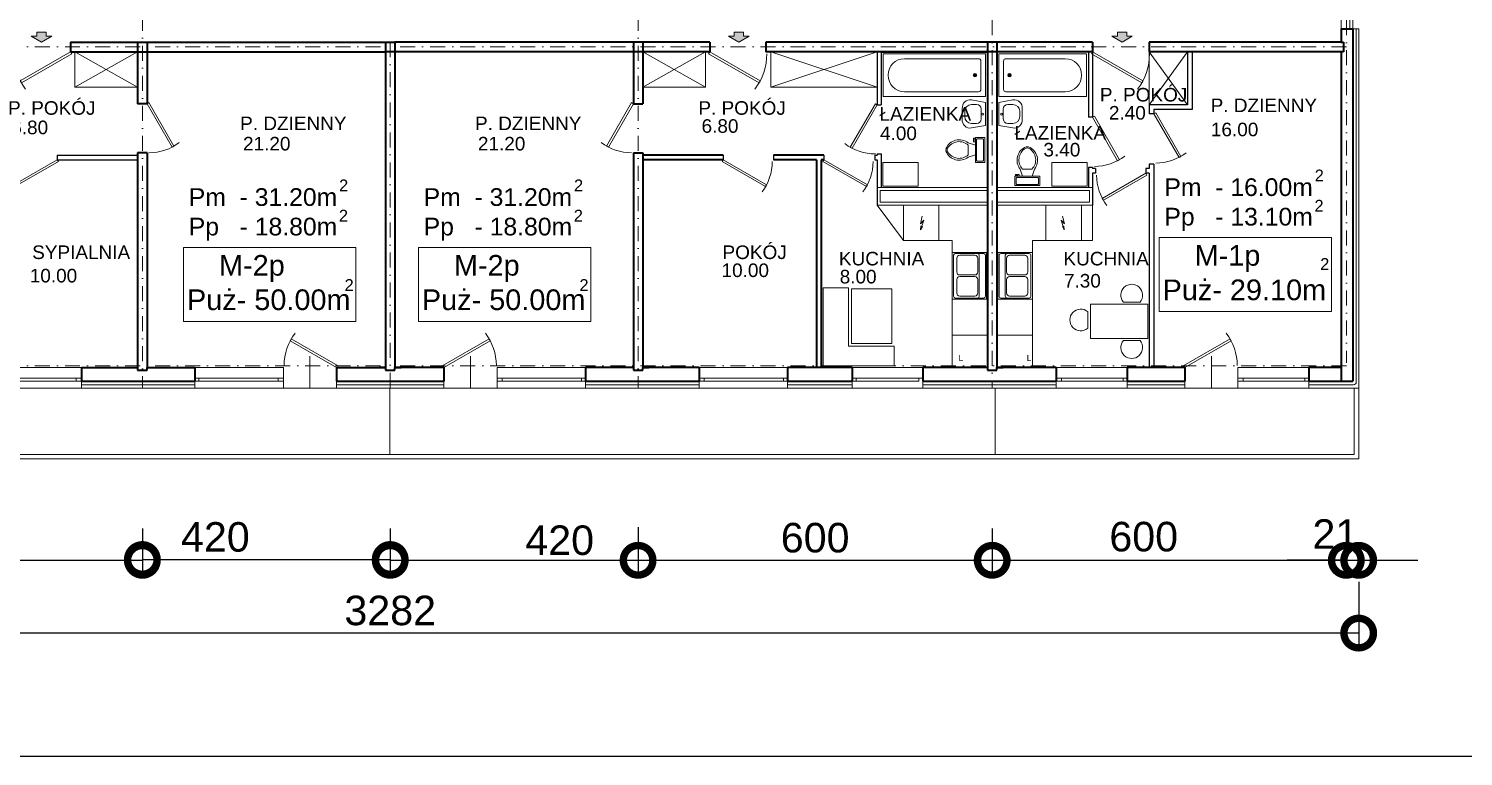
# Model space of a CAD drawing. Header units: millimetres. Extents: x 1319 to 32981, y -1505 to 15285.
# Drawn here: x 24569 to 27000, y 8233 to 9465 of the extents above; entities that cross this region are included whole.
import ezdxf

# ---------------------------------------------------------------- set-up
doc = ezdxf.new("R2010")
doc.units = ezdxf.units.MM
doc.header["$MEASUREMENT"] = 0
doc.header["$PDMODE"] = 2
doc.linetypes.add('DASHDOTX2', pattern=[50.8, 25.4, -12.7, 0, -12.7])
doc.layers.get('0').update_dxf_attribs({"lineweight": 5})
for name, color, linetype, lineweight in [('Ocieplenie', 6, 'Continuous', 5), ('Okna', 7, 'Continuous', 9), ('Okna c.', 7, 'Continuous', 5), ('OPIS', 7, 'Continuous', 9), ('Osie', 1, 'DASHDOTX2', 5), ('Piony', 1, 'Continuous', 18), ('Scianki', 34, 'Continuous', 25), ('Urządzenia', 160, 'Continuous', 5), ('Wymiary', 102, 'Continuous', 9), ('Wypełnienie', 7, 'Continuous', 5), ('Ściany k.', 7, 'Continuous', 35)]:
    doc.layers.add(name, color=color, linetype=linetype, lineweight=lineweight)
doc.layers.add('Ramka', color=7, linetype='Continuous', plot=False)
doc.styles.get("Standard").update_dxf_attribs({"font": 'ARIAL.TTF'})
doc.linetypes.add('BATTING', pattern='A,0.00254,-2.54,[134,ltypeshp.shx,S=2.54,R=0,X=-2.54,Y=0],-5.08,[134,ltypeshp.shx,S=2.54,R=180,X=2.54,Y=0],-2.54', length=10.16254)
doc.dimstyles.new('ISO-25', dxfattribs={"dimscale": 20, "dimtxt": 2.5, "dimasz": 5, "dimexe": 1.25, "dimexo": 0.625, "dimtad": 1, "dimtxsty": 'Standard', "dimblk": 'DOTSMALL', "dimcen": 2.5, "dimadec": 0, "dimazin": 0, "dimtfac": 1, "dimtmove": 0, "dimatfit": 3, "dimfxl": 0, "dimarcsym": 0})

# ---------------------------------------------------------------- blocks, each defined once
blk = doc.blocks.new('Door - Right Hung 36 in.')
blk.add_lwpolyline([(-0.75, -1.3), (0, 0), (-31.18, 18), (-31.93, 16.7)], close=True)
blk.add_arc((0, 0), 36, 142.68987, 180)
blk = doc.blocks.new('Toilet - top')
for p, q in [((-10, -8.5), (-8, -8.5)), ((-10, -9.5), (-10, -8.5)), ((-7, -9.5), (-10, -9.5)), ((-8, -8.5), (-8, -8)), ((-7, -8), (-7, -9.5)), ((-4, -8), (-6, -14)), ((4, -8), (6, -14)), ((9.5, -6), (9.5, -2)), ((4, -14), (-4, -14))]:
    blk.add_line(p, q)
blk.add_lwpolyline([(10.5, -8), (10.5, 0), (-10.5, 0), (-10.5, -8)], close=True)
for points in [[(-9.5, -2), (-9.5, -6)], [(8.5, -1), (-8.5, -1)], [(-8.5, -7), (8.5, -7)]]:
    blk.add_lwpolyline(points)
for centre, radius, start, end in [((-8.6, -1.9), 0.884, 81.8699, 188.1301), ((-8.6, -6.1), 0.884, 171.8699, 278.1301), ((8.6, -1.9), 0.884, 351.8699, 98.1301), ((8.6, -6.1), 0.884, 261.8699, 8.1301), ((3.5, -21.6), 12.2, 141.4691, 247.9714), ((4.2, -21.8), 11.3, 136.3677, 238.9468), ((-3.5, -21.6), 12.2, 292.0284, 38.5307), ((-4.2, -21.8), 11.3, 301.053, 43.6321), ((0, -27.9), 4, 245.7318, 294.2682), ((0, -29), 4, 254.8605, 285.1395)]:
    blk.add_arc(centre, radius, start, end)
blk = doc.blocks.new('_DotSmall')
at = {"color": 0, "const_width": 0.5}
blk.add_lwpolyline([(-0.0625, 0, 1), (0.0625, 0, 1)], format="xyb", close=True, dxfattribs=at)
blk = doc.blocks.new('*D71')
at = {"layer": 'Defpoints', "color": 0}
for p in [(23541, 8544.2), (26823, 8540.8), (23541, 8441.3)]:
    blk.add_point(p, dxfattribs=at)
at = {"layer": 'Wymiary', "color": 0, "lineweight": -2}
for p, q in [((23541, 8531.7), (23541, 8416.3)), ((26823, 8528.3), (26823, 8416.3)), ((26823, 8441.3), (23541, 8441.3))]:
    blk.add_line(p, q, dxfattribs=at)
at = {"layer": 'Wymiary', "color": 0, "lineweight": -2, "xscale": 100, "yscale": 100, "zscale": 100, "rotation": 180}
blk.add_blockref('_DotSmall', (23541, 8441.3), dxfattribs=at)
at = {"layer": 'Wymiary', "color": 0, "lineweight": -2, "xscale": 100, "yscale": 100, "zscale": 100}
blk.add_blockref('_DotSmall', (26823, 8441.3), dxfattribs=at)
at = {"layer": 'Wymiary', "color": 0, "insert": (25182, 8479.3), "char_height": 50, "attachment_point": 5}
blk.add_mtext('3282', dxfattribs=at)
blk = doc.blocks.new('*D72')
at = {"layer": 'Defpoints', "color": 0}
for p in [(24762, 8631.2), (25182, 8631.2), (25182, 8565.9)]:
    blk.add_point(p, dxfattribs=at)
at = {"layer": 'Wymiary', "color": 0, "lineweight": -2}
for p, q in [((24762, 8618.7), (24762, 8540.9)), ((25182, 8618.7), (25182, 8540.9)), ((24762, 8565.9), (25182, 8565.9))]:
    blk.add_line(p, q, dxfattribs=at)
at = {"layer": 'Wymiary', "color": 0, "lineweight": -2, "xscale": 100, "yscale": 100, "zscale": 100, "rotation": 180}
blk.add_blockref('_DotSmall', (24762, 8565.9), dxfattribs=at)
at = {"layer": 'Wymiary', "color": 0, "lineweight": -2, "xscale": 100, "yscale": 100, "zscale": 100}
blk.add_blockref('_DotSmall', (25182, 8565.9), dxfattribs=at)
at = {"layer": 'Wymiary', "color": 0, "insert": (24885.7, 8603.9), "char_height": 50, "attachment_point": 5}
blk.add_mtext('420', dxfattribs=at)
blk = doc.blocks.new('*D73')
at = {"layer": 'Defpoints', "color": 0}
for p in [(24162, 8652.7), (24762, 8631.2), (24762, 8564.6)]:
    blk.add_point(p, dxfattribs=at)
at = {"layer": 'Wymiary', "color": 0, "lineweight": -2}
for p, q in [((24162, 8640.2), (24162, 8539.6)), ((24762, 8618.7), (24762, 8539.6)), ((24162, 8564.6), (24762, 8564.6))]:
    blk.add_line(p, q, dxfattribs=at)
at = {"layer": 'Wymiary', "color": 0, "lineweight": -2, "xscale": 100, "yscale": 100, "zscale": 100, "rotation": 180}
blk.add_blockref('_DotSmall', (24162, 8564.6), dxfattribs=at)
at = {"layer": 'Wymiary', "color": 0, "lineweight": -2, "xscale": 100, "yscale": 100, "zscale": 100}
blk.add_blockref('_DotSmall', (24762, 8564.6), dxfattribs=at)
at = {"layer": 'Wymiary', "color": 0, "insert": (24462, 8602.6), "char_height": 50, "attachment_point": 5}
blk.add_mtext('600', dxfattribs=at)
blk = doc.blocks.new('*D74')
at = {"layer": 'Defpoints', "color": 0}
for p in [(26202, 8631.2), (26802, 8598.1), (26802, 8564.6)]:
    blk.add_point(p, dxfattribs=at)
at = {"layer": 'Wymiary', "color": 0, "lineweight": -2}
for p, q in [((26202, 8618.7), (26202, 8539.6)), ((26802, 8585.6), (26802, 8539.6)), ((26202, 8564.6), (26802, 8564.6))]:
    blk.add_line(p, q, dxfattribs=at)
at = {"layer": 'Wymiary', "color": 0, "lineweight": -2, "xscale": 100, "yscale": 100, "zscale": 100, "rotation": 180}
blk.add_blockref('_DotSmall', (26202, 8564.6), dxfattribs=at)
at = {"layer": 'Wymiary', "color": 0, "lineweight": -2, "xscale": 100, "yscale": 100, "zscale": 100}
blk.add_blockref('_DotSmall', (26802, 8564.6), dxfattribs=at)
at = {"layer": 'Wymiary', "color": 0, "insert": (26458.7, 8604.4), "char_height": 50, "attachment_point": 5}
blk.add_mtext('600', dxfattribs=at)
blk = doc.blocks.new('*D75')
at = {"layer": 'Defpoints', "color": 0}
for p in [(26802, 8591.8), (26823, 8596.4), (26823, 8564.6)]:
    blk.add_point(p, dxfattribs=at)
at = {"layer": 'Wymiary', "color": 0, "lineweight": -2}
for p, q in [((26823, 8583.9), (26823, 8539.6)), ((26802, 8564.6), (26702, 8564.6)), ((26802, 8579.3), (26802, 8539.6)), ((26802, 8564.6), (26823, 8564.6)), ((26823, 8564.6), (26923, 8564.6))]:
    blk.add_line(p, q, dxfattribs=at)
at = {"layer": 'Wymiary', "color": 0, "lineweight": -2, "xscale": 100, "yscale": 100, "zscale": 100}
blk.add_blockref('_DotSmall', (26802, 8564.6), dxfattribs=at)
at = {"layer": 'Wymiary', "color": 0, "lineweight": -2, "xscale": 100, "yscale": 100, "zscale": 100, "rotation": 180}
blk.add_blockref('_DotSmall', (26823, 8564.6), dxfattribs=at)
at = {"layer": 'Wymiary', "color": 0, "insert": (26783.5, 8609.1), "char_height": 50, "attachment_point": 5}
blk.add_mtext('21', dxfattribs=at)
blk = doc.blocks.new('*D76')
at = {"layer": 'Defpoints', "color": 0}
for p in [(25602, 8633), (26202, 8631.2), (26202, 8564.6)]:
    blk.add_point(p, dxfattribs=at)
at = {"layer": 'Wymiary', "color": 0, "lineweight": -2}
for p, q in [((25602, 8620.5), (25602, 8539.6)), ((26202, 8618.7), (26202, 8539.6)), ((25602, 8564.6), (26202, 8564.6))]:
    blk.add_line(p, q, dxfattribs=at)
at = {"layer": 'Wymiary', "color": 0, "lineweight": -2, "xscale": 100, "yscale": 100, "zscale": 100, "rotation": 180}
blk.add_blockref('_DotSmall', (25602, 8564.6), dxfattribs=at)
at = {"layer": 'Wymiary', "color": 0, "lineweight": -2, "xscale": 100, "yscale": 100, "zscale": 100}
blk.add_blockref('_DotSmall', (26202, 8564.6), dxfattribs=at)
at = {"layer": 'Wymiary', "color": 0, "insert": (25902, 8602.6), "char_height": 50, "attachment_point": 5}
blk.add_mtext('600', dxfattribs=at)
blk = doc.blocks.new('*D77')
at = {"layer": 'Defpoints', "color": 0}
for p in [(25182, 8631.2), (25602, 8633), (25602, 8564.6)]:
    blk.add_point(p, dxfattribs=at)
at = {"layer": 'Wymiary', "color": 0, "lineweight": -2}
for p, q in [((25182, 8618.7), (25182, 8539.6)), ((25602, 8620.5), (25602, 8539.6)), ((25182, 8564.6), (25602, 8564.6))]:
    blk.add_line(p, q, dxfattribs=at)
at = {"layer": 'Wymiary', "color": 0, "lineweight": -2, "xscale": 100, "yscale": 100, "zscale": 100, "rotation": 180}
blk.add_blockref('_DotSmall', (25182, 8564.6), dxfattribs=at)
at = {"layer": 'Wymiary', "color": 0, "lineweight": -2, "xscale": 100, "yscale": 100, "zscale": 100}
blk.add_blockref('_DotSmall', (25602, 8564.6), dxfattribs=at)
at = {"layer": 'Wymiary', "color": 0, "insert": (25469.1, 8598.3), "char_height": 50, "attachment_point": 5}
blk.add_mtext('420', dxfattribs=at)

msp = doc.modelspace()

# ---------------------------------------------------------------- hatches: boundary and pattern name
at = {"layer": 'Urządzenia'}
h = msp.add_hatch(color=256, dxfattribs=at)
h.paths.add_polyline_path([(24543.527, 9601.904), (24526.224, 9592.024), (24535.575, 9592.024), (24535.575, 9585.158), (24547.965, 9585.158), (24551.479, 9585.158), (24551.479, 9592.024), (24560.829, 9592.024)])
h.paths.add_polyline_path([(24608.451, 9452.556), (24599.101, 9452.556), (24599.101, 9459.423), (24586.711, 9459.423), (24583.197, 9459.423), (24583.197, 9452.556), (24573.846, 9452.556), (24591.149, 9442.677)])
for points in [[(25789.954, 9452.556), (25780.604, 9452.556), (25780.604, 9459.423), (25768.214, 9459.423), (25764.699, 9459.423), (25764.699, 9452.556), (25755.349, 9452.556), (25772.652, 9442.677)], [(26439.346, 9452.556), (26429.996, 9452.556), (26429.996, 9459.423), (26417.606, 9459.423), (26414.092, 9459.423), (26414.092, 9452.556), (26404.741, 9452.556), (26422.044, 9442.677)]]:
    msp.add_hatch(color=256, dxfattribs=at).paths.add_polyline_path(points)

# ---------------------------------------------------------------- linework, layer by layer
at = {"layer": 'Ocieplenie'}
for p, q in [((26813.05, 9465.249), (26823.05, 9465.249)), ((26823.05, 8856.245), (26823.05, 9465.249)), ((24658.818, 8868.245), (24658.818, 8856.245)), ((24658.818, 8856.245), (24851.054, 8856.245)), ((24851.054, 8868.245), (24851.054, 8856.245)), ((25091.054, 8868.245), (25091.054, 8856.245)), ((25091.054, 8856.245), (25273.046, 8856.245)), ((25273.046, 8868.245), (25273.046, 8856.245)), ((25513.046, 8868.245), (25513.046, 8856.245)), ((25705.281, 8856.245), (25513.046, 8856.245)), ((25705.281, 8868.245), (25705.281, 8856.245)), ((25855.281, 8868.245), (25855.281, 8856.245)), ((25964.529, 8856.245), (25855.281, 8856.245)), ((25964.529, 8868.245), (25964.529, 8856.245)), ((26084.529, 8868.245), (26084.529, 8856.245)), ((26310.636, 8856.245), (26084.529, 8856.245)), ((26310.636, 8868.245), (26310.636, 8856.245)), ((26430.636, 8868.245), (26430.636, 8856.245)), ((26528.414, 8856.245), (26430.636, 8856.245)), ((26528.414, 8868.245), (26528.414, 8856.245)), ((26738.414, 8868.245), (26738.414, 8856.245)), ((26823.05, 8856.245), (26738.414, 8856.245))]:
    msp.add_line(p, q, dxfattribs=at)
at = {"layer": 'Ocieplenie', "linetype": 'BATTING', "ltscale": 0.4}
msp.add_line((26818.924, 9465.249), (26818.924, 8866.881), dxfattribs=at)
at = {"layer": 'Ocieplenie', "linetype": 'BATTING', "ltscale": 0.5}
for p, q in [((24658.818, 8861.881), (24851.054, 8861.881)), ((25091.054, 8861.881), (25273.046, 8861.881)), ((25513.046, 8861.881), (25705.281, 8861.881)), ((25855.281, 8861.881), (25964.529, 8861.881)), ((26084.529, 8861.881), (26310.636, 8861.881)), ((26430.636, 8861.881), (26528.414, 8861.881)), ((26738.414, 8861.881), (26813.924, 8861.881))]:
    msp.add_line(p, q, dxfattribs=at)
at = {"layer": 'Ocieplenie', "linetype": 'BATTING', "ltscale": 0.4}
msp.add_arc((26813.924, 8866.881), 5, 270, 0, dxfattribs=at)
at = {"layer": 'Okna'}
for p, q in [((25091.054, 8856.245), (25001.054, 8856.245)), ((25273.046, 8856.245), (25363.046, 8856.245)), ((26528.414, 8856.245), (26618.414, 8856.245))]:
    msp.add_line(p, q, dxfattribs=at)
at = {"layer": 'Okna c.'}
for p, q in [((26793.05, 9465.249), (26793.05, 9585.249)), ((26808.05, 9465.249), (26808.05, 9585.249)), ((26813.05, 9465.249), (26813.05, 9585.249)), ((25046.054, 8910.548), (25046.054, 8856.245)), ((25318.046, 8910.548), (25318.046, 8856.245)), ((26573.414, 8910.548), (26573.414, 8856.245)), ((24508.818, 8891.245), (24658.818, 8891.245)), ((24508.818, 8873.245), (24658.818, 8873.245)), ((24649.928, 8873.245), (24649.928, 8868.245)), ((24851.054, 8891.245), (25001.054, 8891.245)), ((24851.054, 8873.245), (25001.054, 8873.245)), ((24857.828, 8873.245), (24857.828, 8868.245)), ((24992.164, 8873.245), (24992.164, 8868.245)), ((25001.054, 8891.245), (25001.054, 8856.245)), ((25513.046, 8891.245), (25363.046, 8891.245)), ((25363.046, 8891.245), (25363.046, 8856.245)), ((25513.046, 8873.245), (25363.046, 8873.245)), ((25371.936, 8873.245), (25371.936, 8868.245)), ((25506.272, 8873.245), (25506.272, 8868.245)), ((25855.281, 8891.245), (25705.281, 8891.245)), ((25855.281, 8873.245), (25705.281, 8873.245)), ((25714.172, 8873.245), (25714.172, 8868.245)), ((25848.507, 8873.245), (25848.507, 8868.245)), ((26084.529, 8891.245), (25964.529, 8891.245)), ((26084.529, 8873.245), (25964.529, 8873.245)), ((25971.435, 8873.245), (25971.435, 8868.245)), ((26077.755, 8873.245), (26077.755, 8868.245)), ((26430.636, 8891.245), (26310.636, 8891.245)), ((26430.636, 8873.245), (26310.636, 8873.245)), ((26319.526, 8873.245), (26319.526, 8868.245)), ((26423.862, 8873.245), (26423.862, 8868.245)), ((26738.414, 8891.245), (26618.414, 8891.245)), ((26618.414, 8891.245), (26618.414, 8856.245)), ((26738.414, 8873.245), (26618.414, 8873.245)), ((26627.304, 8873.245), (26627.304, 8868.245)), ((26731.64, 8873.245), (26731.64, 8868.245)), ((24508.818, 8868.245), (24658.818, 8868.245)), ((24508.818, 8856.245), (24658.818, 8856.245)), ((24851.054, 8868.245), (25001.054, 8868.245)), ((24851.054, 8856.245), (25001.054, 8856.245)), ((25181.1, 8743.8), (25181.1, 8856.245)), ((25513.046, 8868.245), (25363.046, 8868.245)), ((25513.046, 8856.245), (25363.046, 8856.245)), ((25855.281, 8868.245), (25705.281, 8868.245)), ((25855.281, 8856.245), (25705.281, 8856.245)), ((26077.755, 8868.245), (25964.529, 8868.245)), ((26084.529, 8856.245), (25964.529, 8856.245)), ((26207.2, 8743.8), (26207.2, 8856.245)), ((26430.636, 8868.245), (26310.636, 8868.245)), ((26430.636, 8856.245), (26310.636, 8856.245)), ((26738.414, 8868.245), (26618.414, 8868.245)), ((26738.414, 8856.245), (26618.414, 8856.245)), ((26815.375, 8743.8), (26815.375, 8856.245)), ((26823.05, 8736.245), (26823.05, 8856.245)), ((26823.05, 8736.245), (23541.05, 8736.245)), ((26815.375, 8743.8), (23547.019, 8743.8))]:
    msp.add_line(p, q, dxfattribs=at)
at = {"layer": 'Osie'}
for p, q in [((24762.05, 10454.245), (24762.05, 8856.245)), ((25602.05, 10454.245), (25602.05, 8856.245)), ((26202.05, 10192.245), (26202.05, 8856.245)), ((26802.05, 10192.245), (26802.05, 8899.245)), ((23562.05, 9434.245), (25190.05, 9434.245)), ((26802.05, 9434.245), (25174.05, 9434.245)), ((25182.05, 9442.245), (25182.05, 8856.245)), ((23562.05, 8894.245), (25174.05, 8894.245)), ((26802.05, 8894.245), (25190.05, 8894.245))]:
    msp.add_line(p, q, dxfattribs=at)
at = {"layer": 'Piony'}
for p, q in [((26007.05, 9196.245), (26194.05, 9196.245)), ((26012.05, 9191.245), (26194.05, 9191.245)), ((26012.05, 9191.245), (26012.05, 9171.245)), ((26372.05, 9196.245), (26210.05, 9196.245)), ((26367.05, 9191.245), (26210.05, 9191.245)), ((26367.05, 9191.245), (26367.05, 9171.245)), ((26007.05, 9166.245), (26194.05, 9166.245)), ((26012.05, 9171.245), (26194.05, 9171.245)), ((26367.05, 9171.245), (26210.05, 9171.245)), ((26372.05, 9166.245), (26210.05, 9166.245))]:
    msp.add_line(p, q, dxfattribs=at)
at = {"layer": 'Ramka'}
msp.add_lwpolyline([(22989.98, 8232.53), (32980.628, 8232.53), (32980.628, 15285.103), (22989.98, 15285.103)], close=True, dxfattribs=at)
at = {"layer": 'Scianki'}
for p, q in [((26007.05, 9426.245), (26007.05, 9336.293)), ((26014.05, 9426.245), (26014.05, 9336.293)), ((26365.05, 9426.245), (26365.05, 9315.156)), ((26372.05, 9426.245), (26372.05, 9315.156)), ((26533.05, 9426.245), (26533.05, 9336.245)), ((26541.05, 9426.245), (26541.05, 9328.245)), ((26007.05, 9336.293), (26014.05, 9336.293)), ((26533.05, 9336.245), (26468.05, 9336.245)), ((26468.05, 9336.245), (26468.05, 9320.79)), ((26372.05, 9315.156), (26365.05, 9315.156)), ((26476.05, 9320.79), (26468.05, 9320.79)), ((26541.05, 9328.245), (26476.05, 9328.245)), ((26476.05, 9328.245), (26476.05, 9320.79)), ((24617.92, 9251.245), (24754.05, 9251.245)), ((24617.92, 9251.245), (24617.92, 9243.245)), ((24617.92, 9243.245), (24754.05, 9243.245)), ((25746.179, 9251.245), (25746.179, 9243.245)), ((25831.179, 9251.245), (25831.179, 9243.245)), ((25916.919, 9251.245), (25916.919, 9243.245)), ((26002.919, 9251.245), (26007.05, 9251.245)), ((26002.919, 9251.245), (26002.919, 9243.245)), ((26002.919, 9243.245), (26007.05, 9243.245)), ((26007.05, 9253.156), (26007.05, 9251.245)), ((26007.05, 9253.156), (26014.05, 9253.156)), ((26007.05, 9243.245), (26007.05, 9166.245)), ((26014.05, 9253.156), (26014.05, 9196.245)), ((26372.05, 9230.156), (26365.05, 9230.156)), ((26365.05, 9230.156), (26365.05, 9196.245)), ((26372.05, 9230.156), (26372.05, 9228.245)), ((26377.181, 9228.245), (26372.05, 9228.245)), ((26372.05, 9220.245), (26372.05, 9166.245)), ((26377.181, 9220.245), (26372.05, 9220.245)), ((26377.181, 9228.245), (26377.181, 9220.245)), ((26468.05, 9228.245), (26462.181, 9228.245)), ((26462.181, 9228.245), (26462.181, 9220.245)), ((26468.05, 9220.245), (26462.181, 9220.245)), ((26476.05, 9235.79), (26468.05, 9235.79)), ((26468.05, 9235.79), (26468.05, 9228.245)), ((26468.05, 9220.245), (26468.05, 8891.245)), ((26476.05, 9235.79), (26476.05, 8891.245)), ((26476.05, 9235.79), (26476.05, 9233.879))]:
    msp.add_line(p, q, dxfattribs=at)
at = {"layer": 'Urządzenia'}
for p, q in [((24595.587, 9459.423), (24583.197, 9459.423)), ((24583.197, 9459.423), (24583.197, 9452.556)), ((24586.711, 9459.423), (24599.101, 9459.423)), ((24599.101, 9459.423), (24599.101, 9452.556)), ((25777.089, 9459.423), (25764.699, 9459.423)), ((25764.699, 9459.423), (25764.699, 9452.556)), ((25768.214, 9459.423), (25780.604, 9459.423)), ((25780.604, 9459.423), (25780.604, 9452.556)), ((26426.482, 9459.423), (26414.092, 9459.423)), ((26414.092, 9459.423), (26414.092, 9452.556)), ((26417.606, 9459.423), (26429.996, 9459.423)), ((26429.996, 9459.423), (26429.996, 9452.556)), ((24583.197, 9452.556), (24573.846, 9452.556)), ((24573.846, 9452.556), (24591.149, 9442.677)), ((24608.451, 9452.556), (24591.149, 9442.677)), ((24599.101, 9452.556), (24608.451, 9452.556)), ((25755.349, 9452.556), (25772.652, 9442.677)), ((25764.699, 9452.556), (25755.349, 9452.556)), ((25789.954, 9452.556), (25772.652, 9442.677)), ((25780.604, 9452.556), (25789.954, 9452.556)), ((26404.741, 9452.556), (26422.044, 9442.677)), ((26414.092, 9452.556), (26404.741, 9452.556)), ((26439.346, 9452.556), (26422.044, 9442.677)), ((26429.996, 9452.556), (26439.346, 9452.556)), ((24647.699, 9366.245), (24753.816, 9426.245)), ((24647.699, 9426.245), (24753.816, 9366.245)), ((25716.4, 9426.245), (25610.284, 9366.245)), ((25716.4, 9366.245), (25610.284, 9426.245)), ((26007.05, 9366.245), (25827.05, 9426.245)), ((26007.05, 9426.245), (25827.05, 9366.245)), ((26468.05, 9426.245), (26533.05, 9336.245)), ((26533.05, 9426.245), (26468.05, 9336.245)), ((26468.05, 9370.876), (26468.05, 9426.245)), ((26174.771, 9386.445), (26170.771, 9386.445)), ((26172.771, 9384.445), (26172.771, 9388.445)), ((26229.329, 9386.445), (26233.329, 9386.445)), ((26231.329, 9384.445), (26231.329, 9388.445)), ((26468.05, 9336.245), (26468.05, 9370.876)), ((26175.675, 9336.798), (26167.035, 9336.833)), ((26190.89, 9340.353), (26167.067, 9344.513)), ((26190.89, 9301.059), (26190.89, 9340.353)), ((26213.21, 9340.353), (26237.033, 9344.513)), ((26213.21, 9301.059), (26213.21, 9340.353)), ((26228.424, 9336.798), (26237.064, 9336.833)), ((26151.364, 9329.99), (26151.167, 9320.854)), ((26151.289, 9311.718), (26151.167, 9320.854)), ((26155.45, 9320.837), (26155.432, 9316.314)), ((26155.45, 9320.837), (26155.468, 9325.36)), ((26183.256, 9312.36), (26183.29, 9320.723)), ((26183.324, 9329.086), (26183.29, 9320.723)), ((26220.775, 9329.086), (26220.81, 9320.723)), ((26220.844, 9312.36), (26220.81, 9320.723)), ((26248.649, 9320.837), (26248.631, 9325.36)), ((26248.649, 9320.837), (26248.668, 9316.314)), ((26252.736, 9329.99), (26252.932, 9320.854)), ((26252.81, 9311.718), (26252.932, 9320.854)), ((26190.89, 9301.059), (26166.873, 9297.067)), ((26175.544, 9304.712), (26166.904, 9304.747)), ((26213.21, 9301.059), (26237.226, 9297.067)), ((26228.555, 9304.712), (26237.195, 9304.747)), ((26051.751, 9106.245), (26007.05, 9166.245)), ((26051.751, 9166.245), (26051.751, 9106.245)), ((26111.751, 9166.245), (26111.751, 9106.245)), ((26293.05, 9166.245), (26293.05, 9106.245)), ((26353.05, 9166.245), (26353.05, 9106.245)), ((26372.05, 9166.245), (26372.05, 9106.245)), ((26083.471, 9147.65), (26080.313, 9134.723)), ((26080.313, 9134.723), (26085.997, 9140.714)), ((26085.997, 9140.714), (26080.629, 9124.633)), ((26324.488, 9134.723), (26318.804, 9140.714)), ((26318.804, 9140.714), (26324.172, 9124.633)), ((26321.33, 9147.65), (26324.488, 9134.723)), ((26080.629, 9124.633), (26081.287, 9130.89)), ((26083.825, 9129.94), (26080.629, 9124.633)), ((26081.287, 9130.89), (26083.825, 9129.94)), ((26323.514, 9130.89), (26320.976, 9129.94)), ((26320.976, 9129.94), (26324.172, 9124.633)), ((26324.172, 9124.633), (26323.514, 9130.89)), ((26051.751, 9106.245), (26134.05, 9106.245)), ((26134.05, 9106.245), (26134.05, 8891.245)), ((26372.05, 9106.245), (26270.05, 9106.245)), ((26270.05, 9106.245), (26270.05, 8891.245)), ((26193.521, 9086.245), (26134.05, 9086.245)), ((26134.05, 9086.245), (26134.05, 9006.95)), ((26136.529, 9081.289), (26136.529, 9011.905)), ((26187.575, 9084.262), (26139.502, 9084.262)), ((26141.98, 9053.056), (26141.98, 9076.349)), ((26146.935, 9081.304), (26172.707, 9081.304)), ((26177.662, 9076.349), (26177.662, 9053.056)), ((26180.14, 9011.905), (26180.14, 9081.289)), ((26190.548, 9011.905), (26190.548, 9081.289)), ((26192.53, 9006.95), (26192.53, 9086.245)), ((26193.521, 9006.95), (26193.521, 9086.245)), ((26210.578, 9086.245), (26270.05, 9086.245)), ((26210.578, 9006.95), (26210.578, 9086.245)), ((26211.569, 9006.95), (26211.569, 9086.245)), ((26213.551, 9011.905), (26213.551, 9081.289)), ((26216.525, 9084.262), (26264.597, 9084.262)), ((26223.959, 9011.905), (26223.959, 9081.289)), ((26226.437, 9076.349), (26226.437, 9053.056)), ((26257.164, 9081.304), (26231.393, 9081.304)), ((26262.12, 9053.056), (26262.12, 9076.349)), ((26267.571, 9081.289), (26267.571, 9011.905)), ((26270.05, 9086.245), (26270.05, 9006.95)), ((26172.707, 9048.1), (26146.935, 9048.1)), ((26146.935, 9045.358), (26172.707, 9045.358)), ((26231.393, 9048.1), (26257.164, 9048.1)), ((26257.164, 9045.358), (26231.393, 9045.358)), ((26141.98, 9017.109), (26141.98, 9040.402)), ((26177.662, 9040.402), (26177.662, 9017.109)), ((26226.437, 9040.402), (26226.437, 9017.109)), ((26262.12, 9017.109), (26262.12, 9040.402)), ((26134.05, 9006.95), (26193.521, 9006.95)), ((26139.502, 9008.932), (26177.167, 9008.932)), ((26172.707, 9012.153), (26146.935, 9012.153)), ((26187.575, 9008.932), (26177.167, 9008.932)), ((26270.05, 9006.95), (26210.578, 9006.95)), ((26216.525, 9008.932), (26226.933, 9008.932)), ((26264.597, 9008.932), (26226.933, 9008.932)), ((26231.393, 9012.153), (26257.164, 9012.153)), ((26452.446, 9001.939), (26424.419, 9001.939)), ((26363.877, 8985.821), (26363.877, 8957.794)), ((26134.05, 8946.245), (26194.05, 8946.245)), ((26270.05, 8946.245), (26210.05, 8946.245)), ((26452.446, 8936.863), (26424.419, 8936.863))]:
    msp.add_line(p, q, dxfattribs=at)
for points in [[(24647.699, 9426.245), (24753.816, 9426.245), (24753.816, 9366.245), (24647.699, 9366.245)], [(25716.4, 9426.245), (25610.284, 9426.245), (25610.284, 9366.245), (25716.4, 9366.245)], [(26007.05, 9426.245), (25827.05, 9426.245), (25827.05, 9366.245), (26007.05, 9366.245)], [(26190.771, 9422.445), (26190.771, 9350.445), (26017.508, 9350.445), (26017.508, 9422.445)], [(26213.329, 9422.445), (26213.329, 9350.445), (26361.592, 9350.445), (26361.592, 9422.445)], [(26076.528, 9198.551), (26016.528, 9198.551), (26016.528, 9238.551), (26076.528, 9238.551)], [(26362.981, 9198.551), (26302.981, 9198.551), (26302.981, 9238.551), (26362.981, 9238.551)], [(24831.839, 9094.722), (25123.819, 9094.722), (25123.819, 8969.074), (24831.839, 8969.074)], [(25229.839, 9094.722), (25521.82, 9094.722), (25521.82, 8969.074), (25229.839, 8969.074)], [(26484.888, 9111.487), (26776.869, 9111.487), (26776.869, 8985.838), (26484.888, 8985.838)], [(26031.781, 8931.809), (26031.781, 9024.541), (25963.781, 9024.541), (25963.781, 8931.809)], [(26465.534, 8998.266), (26368.534, 8998.266), (26368.534, 8940.266), (26465.534, 8940.266)]]:
    msp.add_lwpolyline(points, close=True, dxfattribs=at)
for points in [[(26053.508, 9414.445), (26178.771, 9414.445)], [(26182.771, 9410.445), (26182.771, 9362.445)], [(26221.329, 9410.445), (26221.329, 9362.445)], [(26325.592, 9414.445), (26225.329, 9414.445)], [(26178.771, 9358.445), (26053.508, 9358.445)], [(26225.329, 9358.445), (26325.592, 9358.445)], [(25958.602, 8927.287), (25958.602, 9026.49), (25915.602, 9026.49), (25915.602, 8927.287)], [(25915.602, 8927.287), (25915.602, 8894.287), (26035.652, 8894.287), (26035.652, 8927.287), (25958.602, 8927.287)]]:
    msp.add_lwpolyline(points, dxfattribs=at)
for centre, radius in [((26172.771, 9386.445), 3), ((26172.771, 9386.445), 2), ((26231.329, 9386.445), 3), ((26231.329, 9386.445), 2), ((26186.067, 9320.435), 1.634), ((26218.033, 9320.435), 1.634)]:
    msp.add_circle(centre, radius, dxfattribs=at)
for centre, radius, start, end in [((26053.508, 9386.445), 28, 90, 270), ((26179.271, 9410.945), 3.536, 351.8699, 98.1301), ((26224.829, 9410.945), 3.536, 81.8699, 188.1301), ((26325.592, 9386.445), 28, 270, 90), ((26179.271, 9361.945), 3.536, 261.8699, 8.1301), ((26179.271, 9361.945), 3.536, 261.8699, 8.1301), ((26179.271, 9361.945), 3.536, 261.8699, 8.1301), ((26224.829, 9361.945), 3.536, 171.8699, 278.1301), ((26224.829, 9361.945), 3.536, 171.8699, 278.1301), ((26164.687, 9331.335), 13.391, 79.761667, 185.767131), ((26166.988, 9325.313), 11.52, 89.766122, 179.766122), ((26175.644, 9329.118), 7.68, 359.766122, 89.766122), ((26228.455, 9329.118), 7.68, 90.233878, 180.233878), ((26239.413, 9331.335), 13.391, 354.232869, 100.238333), ((26237.111, 9325.313), 11.52, 0.233878, 90.233878), ((26164.601, 9310.263), 13.391, 173.765112, 279.770576), ((26166.951, 9316.267), 11.52, 179.766122, 269.766122), ((26175.576, 9312.392), 7.68, 269.766122, 359.766122), ((26228.524, 9312.392), 7.68, 180.233878, 270.233878), ((26237.148, 9316.267), 11.52, 270.233878, 0.233878), ((26239.499, 9310.263), 13.391, 260.229424, 6.234888), ((26146.935, 9076.349), 4.955, 89.995824, 180), ((26172.707, 9076.349), 4.956, 359.999148, 90.001732), ((26216.525, 9081.289), 2.974, 89.995911, 179.99909), ((26226.933, 9081.289), 2.974, 90.005856, 179.99909), ((26231.393, 9076.349), 4.956, 89.998268, 180.000852), ((26257.164, 9076.349), 4.955, 0, 90.004176), ((26264.597, 9081.289), 2.974, 0.000917, 89.996266), ((26146.935, 9053.056), 4.956, 180, 270.004152), ((26172.707, 9053.056), 4.956, 269.998251, 359.99867), ((26231.393, 9053.056), 4.956, 180.00133, 270.001749), ((26231.393, 9040.402), 4.956, 89.998268, 180.000852), ((26257.164, 9053.056), 4.956, 269.995848, 0), ((26257.164, 9040.402), 4.955, 0, 90.004176), ((26438.433, 9013.838), 18.384, 319.664431, 220.335569), ((26216.525, 9011.905), 2.973, 179.997259, 270.004071), ((26226.933, 9011.905), 2.974, 179.997259, 269.994154), ((26231.393, 9017.109), 4.956, 180.00133, 270.001749), ((26257.164, 9017.109), 4.956, 269.995848, 0), ((26264.597, 9011.905), 2.973, 270.003744, 0.002744), ((26351.978, 8971.808), 18.384, 49.664431, 310.335569), ((26438.433, 8924.964), 18.384, 139.664431, 40.335569)]:
    msp.add_arc(centre, radius, start, end, dxfattribs=at)
at = {"layer": 'Urządzenia', "extrusion": (0, 0, -1)}
for centre, major_axis, start_param, end_param in [((26139.502, 9081.289), (2.103, 2.103), 3.92700682, 5.49772197), ((26177.167, 9081.289), (-2.103, 2.103), 0.78550037, 2.35617861), ((26187.575, 9081.289), (-2.103, 2.103), 0.7853268, 2.35617861), ((26146.935, 9040.402), (3.504, 3.504), 3.92699082, 5.49786003), ((26172.707, 9040.402), (3.504, 3.504), -0.78542839, 0.78541303), ((26139.502, 9011.905), (-2.103, 2.103), 3.92705616, 5.49783504), ((26146.935, 9017.109), (3.504, 3.504), 2.35612202, 3.92699082), ((26172.707, 9017.109), (3.504, 3.504), 0.78542138, 2.35622502), ((26177.167, 9011.905), (-2.103, 2.103), 2.35614665, 3.92688879), ((26187.575, 9011.905), (2.102, 2.102), 0.78535032, 2.35626554)]:
    msp.add_ellipse(centre, major_axis=major_axis, ratio=1, start_param=start_param, end_param=end_param, dxfattribs=at)
at = {"layer": 'Ściany k.'}
for p, q in [((26793.05, 9465.249), (26793.05, 9442.245)), ((26793.05, 9465.249), (26813.05, 9465.249)), ((26813.05, 9465.249), (26813.05, 8868.245)), ((24640.531, 9442.245), (25190.05, 9442.245)), ((24640.531, 9442.245), (24640.531, 9426.245)), ((24754.05, 9442.245), (24754.05, 9338.229)), ((24770.05, 9442.245), (24770.05, 9338.229)), ((25174.05, 9442.245), (25174.05, 8891.245)), ((25723.569, 9442.245), (25190.05, 9442.245)), ((25190.05, 9442.245), (25190.05, 8891.245)), ((25594.05, 9442.245), (25594.05, 9338.229)), ((25610.05, 9442.245), (25610.05, 9338.229)), ((25723.569, 9442.245), (25723.569, 9426.245)), ((26372.05, 9442.245), (25818.569, 9442.245)), ((25818.569, 9442.245), (25818.569, 9426.245)), ((26194.05, 9442.245), (26194.05, 8891.245)), ((26210.05, 9442.245), (26210.05, 8891.245)), ((26372.05, 9442.245), (26372.05, 9426.245)), ((26793.05, 9442.245), (26468.05, 9442.245)), ((26468.05, 9442.245), (26468.05, 9426.245)), ((26793.05, 9442.245), (26797.05, 9442.245)), ((26797.05, 9442.245), (26797.05, 9426.245)), ((24640.531, 9426.245), (24754.05, 9426.245)), ((24754.05, 9426.245), (25174.05, 9426.245)), ((25610.05, 9426.245), (25174.05, 9426.245)), ((25723.569, 9426.245), (25610.05, 9426.245)), ((26194.05, 9426.245), (25818.569, 9426.245)), ((26014.05, 9426.245), (26194.05, 9426.245)), ((26372.05, 9426.245), (26194.05, 9426.245)), ((26793.05, 9426.245), (26468.05, 9426.245)), ((26793.05, 9426.245), (26793.05, 8868.245)), ((26797.05, 9426.245), (26793.05, 9426.245)), ((24770.05, 9338.229), (24754.05, 9338.229)), ((25594.05, 9338.229), (25610.05, 9338.229)), ((24754.05, 9255.092), (24754.05, 8891.245)), ((24770.05, 9255.092), (24754.05, 9255.092)), ((24770.05, 9255.092), (24770.05, 8891.245)), ((25594.05, 9255.092), (25594.05, 8891.245)), ((25594.05, 9255.092), (25610.05, 9255.092)), ((25610.05, 9255.092), (25610.05, 8891.245)), ((25746.179, 9251.245), (25610.05, 9251.245)), ((25746.179, 9243.245), (25610.05, 9243.245)), ((25916.919, 9251.245), (25831.179, 9251.245)), ((25904.05, 9243.245), (25831.179, 9243.245)), ((25904.05, 9243.245), (25904.05, 8891.245)), ((25912.05, 9243.245), (25912.05, 8891.245)), ((25916.919, 9243.245), (25912.05, 9243.245)), ((24658.818, 8891.245), (24754.05, 8891.245)), ((24658.818, 8891.245), (24658.818, 8868.245)), ((24754.05, 8891.245), (24754.05, 8886.448)), ((24754.05, 8886.448), (24770.05, 8886.448)), ((24770.05, 8891.245), (24851.054, 8891.245)), ((24770.05, 8886.448), (24770.05, 8891.245)), ((24851.054, 8891.245), (24851.054, 8868.245)), ((25091.054, 8891.245), (25174.05, 8891.245)), ((25091.054, 8891.245), (25091.054, 8868.245)), ((25174.05, 8891.245), (25163.797, 8891.245)), ((25174.05, 8891.245), (25174.05, 8886.448)), ((25174.05, 8886.448), (25190.05, 8886.448)), ((25273.046, 8891.245), (25190.05, 8891.245)), ((25190.05, 8891.245), (25200.302, 8891.245)), ((25190.05, 8886.448), (25190.05, 8891.245)), ((25273.046, 8891.245), (25273.046, 8868.245)), ((25594.05, 8891.245), (25513.046, 8891.245)), ((25513.046, 8891.245), (25513.046, 8868.245)), ((25594.05, 8891.245), (25583.797, 8891.245)), ((25594.05, 8891.245), (25594.05, 8886.448)), ((25594.05, 8886.448), (25610.05, 8886.448)), ((25705.281, 8891.245), (25610.05, 8891.245)), ((25610.05, 8886.448), (25610.05, 8891.245)), ((25610.05, 8891.245), (25620.302, 8891.245)), ((25705.281, 8891.245), (25705.281, 8868.245)), ((25964.529, 8891.245), (25855.281, 8891.245)), ((25855.281, 8891.245), (25855.281, 8868.245)), ((25964.529, 8891.245), (25964.529, 8868.245)), ((26194.05, 8891.245), (26084.529, 8891.245)), ((26084.529, 8891.245), (26084.529, 8868.245)), ((26194.05, 8891.245), (26183.797, 8891.245)), ((26194.05, 8891.245), (26194.05, 8886.448)), ((26194.05, 8886.448), (26210.05, 8886.448)), ((26310.636, 8891.245), (26210.05, 8891.245)), ((26210.05, 8891.245), (26220.302, 8891.245)), ((26210.05, 8886.448), (26210.05, 8891.245)), ((26310.636, 8891.245), (26310.636, 8868.245)), ((26528.414, 8891.245), (26430.636, 8891.245)), ((26430.636, 8891.245), (26430.636, 8868.245)), ((26528.414, 8891.245), (26528.414, 8868.245)), ((26738.414, 8891.245), (26738.414, 8868.245)), ((26793.05, 8891.245), (26738.414, 8891.245)), ((24658.818, 8868.245), (24851.054, 8868.245)), ((25091.054, 8868.245), (25273.046, 8868.245)), ((25513.046, 8868.245), (25705.281, 8868.245)), ((25855.281, 8868.245), (25964.529, 8868.245)), ((26084.529, 8868.245), (26310.636, 8868.245)), ((26430.636, 8868.245), (26528.414, 8868.245)), ((26738.414, 8868.245), (26813.05, 8868.245))]:
    msp.add_line(p, q, dxfattribs=at)

# ---------------------------------------------------------------- block references
for p, xscale, yscale, zscale, rotation in [((24642.584, 9422.689), -2.7376, 2.7376, 2.7376, 180), ((25721.515, 9422.689), 2.7376, 2.7376, 2.7376, 180), ((26369.996, 9422.689), 2.7376, 2.7376, 2.7376, 180), ((24773.115, 9339.999), -2.36, 2.36, 2.36, 270), ((25590.984, 9339.999), 2.36, 2.36, 2.36, 90), ((26003.984, 9338.063), 2.36, 2.36, 2.36, 90), ((26375.115, 9316.926), -2.36, 2.36, 2.36, 270), ((26479.115, 9322.56), -2.36, 2.36, 2.36, 270), ((24619.69, 9240.179), -2.36, 2.36, 2.36, 180), ((25744.409, 9240.179), 2.36, 2.36, 2.36, 180), ((25915.149, 9240.179), 2.36, 2.36, 2.36, 180), ((26463.951, 9217.179), -2.36, 2.36, 2.36, 180)]:
    msp.add_blockref('Door - Right Hung 36 in.', p, dxfattribs=dict(xscale=xscale, yscale=yscale, zscale=zscale, rotation=rotation))
at = {"yscale": 2.518592, "zscale": 2.518592}
for p, xscale in [((25092.943, 8894.517), 2.518592), ((25271.157, 8894.517), -2.518592), ((26526.525, 8894.517), -2.518592)]:
    msp.add_blockref('Door - Right Hung 36 in.', p, dxfattribs=dict(at, xscale=xscale))
at = {"layer": 'Urządzenia', "yscale": 2, "zscale": 2}
for p, xscale, rotation in [((26189.48, 9259.731), 2, 270.0000000000002), ((26261.459, 9199.345), -2, 180)]:
    msp.add_blockref('Toilet - top', p, dxfattribs=dict(at, xscale=xscale, rotation=rotation))

# ---------------------------------------------------------------- texts
at = {"lineweight": 18}
for s, height, p in [('2', 20, (26748.407, 9206.561)), ('2', 20, (25095.357, 9189.796)), ('2', 20, (25493.358, 9189.796)), ('2', 20, (26748.029, 9155.271)), ('2', 20, (25094.98, 9138.507)), ('2', 20, (25492.98, 9138.507)), ('2', 20, (26757.665, 9056.528)), ('2', 20, (25104.615, 9020.931)), ('2', 20, (25502.615, 9020.931)), ('L', 10, (26144.941, 8902.511)), ('L', 10, (26260.568, 8902.511))]:
    msp.add_text(s, height=height, dxfattribs=at).set_placement(p)
at = {"layer": 'OPIS', "attachment_point": 1}
for s, insert, char_height, width in [('{\\fArial|b0|i0|c238|p34;Pm  - 31.20m\\PPp   - 18.80m}', (24840.699, 9195.013), 30, 285.9913), ('{\\fArial|b0|i0|c238|p34;Pm  - 31.20m\\PPp   - 18.80m}', (25238.699, 9195.013), 30, 285.9913), ('{\\fArial|b0|i0|c238|p34;Pm  - 16.00m\\PPp   - 13.10m}', (26493.749, 9211.778), 30, 285.9913), ('{\\fArial|b0|i0|c238|p34;    M-1p\\PPuż- 29.10m}', (26490.643, 9098.656), 35, 296.2022), ('{\\fArial|b0|i0|c238|p34;    M-2p\\PPuż- 50.00m}', (24837.593, 9081.892), 35, 296.2022), ('{\\fArial|b0|i0|c238|p34;    M-2p\\PPuż- 50.00m}', (25235.594, 9081.892), 35, 296.2022)]:
    msp.add_mtext(s, dxfattribs=dict(at, insert=insert, char_height=char_height, width=width))
at = {"layer": 'Wypełnienie'}
for s, p in [('P. POKÓJ', (26384.445, 9341.915)), ('P. POKÓJ', (24534.435, 9319.412)), ('P. POKÓJ', (25704.134, 9319.412)), ('2.40', (26399.725, 9311.26)), ('P. DZIENNY', (26572.133, 9323.939)), ('P. DZIENNY', (24927.666, 9293.337)), ('P. DZIENNY', (25325.666, 9293.337)), ('6.80', (25709.536, 9288.898)), ('ŁAZIENKA', (26011.014, 9309.389)), ('6.80', (24539.837, 9286.526)), ('4.00', (26011.925, 9276.504)), ('ŁAZIENKA', (26239.604, 9277.346)), ('16.00', (26572.518, 9283.022)), ('21.20', (24932.565, 9258.981)), ('21.20', (25330.566, 9258.981)), ('3.40', (26288.809, 9248.789)), ('SYPIALNIA', (24575.317, 9075.009)), ('POKÓJ', (25745.016, 9075.009)), ('10.00', (25743.382, 9044.495)), ('KUCHNIA', (25942.281, 9064.197)), ('KUCHNIA', (26322.766, 9064.197)), ('10.00', (24571.203, 9035.372)), ('8.00', (25943.59, 9033.683)), ('7.30', (26323.553, 9026.717))]:
    msp.add_text(s, height=23, dxfattribs=at).set_placement(p)

# ---------------------------------------------------------------- dimensions: what is measured, and where the dimension line sits
at = {"layer": 'Wymiary'}
for base, p1, p2, picture, middle in [((24762.05, 8564.61), (24162.05, 8652.683), (24762.05, 8631.18), '*D73', (24462.05, 8602.638)), ((23541.05, 8441.288), (26823.05, 8540.833), (23541.05, 8544.224), '*D71', (25182.05, 8479.333))]:
    dim = msp.add_linear_dim(base=base, p1=p1, p2=p2, dimstyle='ISO-25', dxfattribs=at)
    dim.commit()
    dim.dimension.update_dxf_attribs({"geometry": picture, "text_midpoint": middle})
dim = msp.add_linear_dim(base=(25182.05, 8565.895), p1=(24762.05, 8631.18), p2=(25182.05, 8631.19), dimstyle='ISO-25', dxfattribs=at)
dim.commit()
dim.dimension.update_dxf_attribs({"geometry": '*D72', "text_midpoint": (24885.746, 8565.895), "dimtype": 160})
for base, p1, p2, picture, middle in [((25602.05, 8564.61), (25182.05, 8631.19), (25602.05, 8632.998), '*D77', (25469.134, 8560.292)), ((26802.05, 8564.61), (26202.05, 8631.19), (26802.05, 8598.094), '*D74', (26458.694, 8566.37)), ((26823.05, 8564.61), (26802.05, 8591.844), (26823.05, 8596.361), '*D75', (26783.456, 8571.473))]:
    dim = msp.add_linear_dim(base=base, p1=p1, p2=p2, dimstyle='ISO-25', override={"dimtmove": 1}, dxfattribs=at)
    dim.commit()
    dim.dimension.update_dxf_attribs({"geometry": picture, "text_midpoint": middle, "dimtype": 160})
dim = msp.add_linear_dim(base=(26202.05, 8564.61), p1=(25602.05, 8632.998), p2=(26202.05, 8631.19), dimstyle='ISO-25', override={"dimtmove": 1}, dxfattribs=at)
dim.commit()
dim.dimension.update_dxf_attribs({"geometry": '*D76', "text_midpoint": (25902.05, 8602.638)})

doc.saveas('drawing.dxf')
